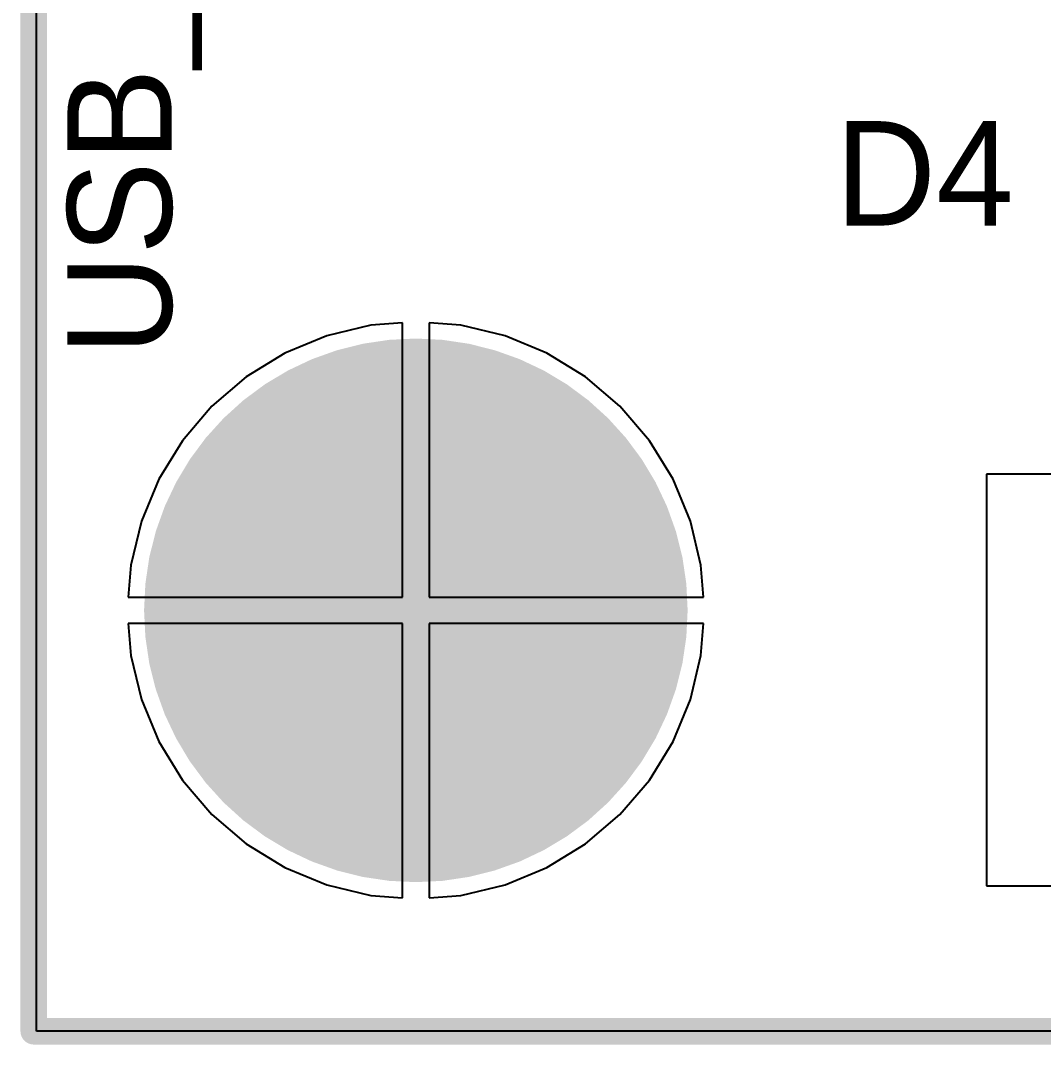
# Model space of a CAD drawing. Header units: millimetres. Extents: x 0.99 to 9.85, y 0.8 to 4.18.
# Drawn here: x 0.995 to 1.3805, y 0.7984 to 1.1843 of the extents above; entities that cross this region are included whole.
import ezdxf

# ---------------------------------------------------------------- set-up
doc = ezdxf.new("R2010")
doc.units = ezdxf.units.MM
doc.header["$MEASUREMENT"] = 0
for name, color, linetype in [('BottomLayer', 5, 'Continuous'), ('BottomSolder', 6, 'Continuous'), ('Mechanical1', 6, 'Continuous'), ('MultiLayer', 9, 'Continuous'), ('PadHoleLayer', 156, 'Continuous'), ('TopLayer', 1, 'Continuous'), ('TopOverlay', 2, 'Continuous'), ('TopSolder', 216, 'Continuous')]:
    doc.layers.add(name, color=color, linetype=linetype)

msp = doc.modelspace()

# ---------------------------------------------------------------- linework, layer by layer
at = {"layer": 'BottomLayer'}
for p, q in [((1.001, 0.80339), (1.001, 1.61163)), ((1.12699, 1.06942), (1.11039, 1.06544)), ((1.139, 1.07037), (1.12699, 1.06942)), ((1.139, 0.967), (1.139, 1.07037)), ((1.16101, 1.06942), (1.149, 1.07037)), ((1.149, 1.07037), (1.149, 0.967)), ((1.17761, 1.06544), (1.16101, 1.06942)), ((1.11039, 1.06544), (1.09462, 1.05891)), ((1.19338, 1.05891), (1.17761, 1.06544)), ((1.09462, 1.05891), (1.08007, 1.04999)), ((1.20793, 1.04999), (1.19338, 1.05891)), ((1.08007, 1.04999), (1.06709, 1.03891)), ((1.22091, 1.03891), (1.20793, 1.04999)), ((1.06709, 1.03891), (1.05601, 1.02593)), ((1.23199, 1.02593), (1.22091, 1.03891)), ((1.05601, 1.02593), (1.04709, 1.01138)), ((1.24091, 1.01138), (1.23199, 1.02593)), ((1.04709, 1.01138), (1.04056, 0.99561)), ((1.24744, 0.99561), (1.24091, 1.01138)), ((1.04056, 0.99561), (1.03658, 0.97901)), ((1.25142, 0.97901), (1.24744, 0.99561)), ((1.03658, 0.97901), (1.03563, 0.967)), ((1.25237, 0.967), (1.25142, 0.97901)), ((1.03563, 0.967), (1.139, 0.967)), ((1.149, 0.967), (1.25237, 0.967)), ((1.139, 0.957), (1.03563, 0.957)), ((1.03563, 0.957), (1.03658, 0.94499)), ((1.139, 0.85363), (1.139, 0.957)), ((1.25237, 0.957), (1.149, 0.957)), ((1.149, 0.957), (1.149, 0.85363)), ((1.25142, 0.94499), (1.25237, 0.957)), ((1.03658, 0.94499), (1.04056, 0.92839)), ((1.24744, 0.92839), (1.25142, 0.94499)), ((1.04056, 0.92839), (1.04709, 0.91262)), ((1.24091, 0.91262), (1.24744, 0.92839)), ((1.04709, 0.91262), (1.05601, 0.89807)), ((1.23199, 0.89807), (1.24091, 0.91262)), ((1.05601, 0.89807), (1.06709, 0.88509)), ((1.22091, 0.88509), (1.23199, 0.89807)), ((1.06709, 0.88509), (1.08007, 0.87401)), ((1.20793, 0.87401), (1.22091, 0.88509)), ((1.08007, 0.87401), (1.09462, 0.86509)), ((1.19338, 0.86509), (1.20793, 0.87401)), ((1.09462, 0.86509), (1.11039, 0.85856)), ((1.17761, 0.85856), (1.19338, 0.86509)), ((1.11039, 0.85856), (1.12699, 0.85458)), ((1.16101, 0.85458), (1.17761, 0.85856)), ((1.12699, 0.85458), (1.139, 0.85363)), ((1.149, 0.85363), (1.16101, 0.85458)), ((9.57761, 0.80339), (1.001, 0.80339))]:
    msp.add_line(p, q, dxfattribs=at)
at = {"layer": 'BottomLayer', "const_width": 0.09843}
msp.add_lwpolyline([(1.09479, 0.962, 1), (1.19321, 0.962, 1)], format="xyb", close=True, dxfattribs=at)
at = {"layer": 'BottomSolder', "const_width": 0.10243}
msp.add_lwpolyline([(1.09279, 0.962, 1), (1.19521, 0.962, 1)], format="xyb", close=True, dxfattribs=at)
at = {"layer": 'Mechanical1', "const_width": 0.01}
for points in [[(1, 0.80339), (1, 3.95276)], [(1, 0.80339), (9.57796, 0.80339)]]:
    msp.add_lwpolyline(points, dxfattribs=at)
at = {"layer": 'Mechanical1', "const_width": 0.005}
msp.add_lwpolyline([(0.9975, 0.80339, 1), (1.0025, 0.80339, 1)], format="xyb", close=True, dxfattribs=at)
msp.add_lwpolyline([(0.9975, 0.80339, 1), (1.0025, 0.80339, 1)], format="xyb", close=True, dxfattribs=at)
at = {"layer": 'MultiLayer', "const_width": 0.09843}
msp.add_lwpolyline([(1.09479, 0.962, 1), (1.19321, 0.962, 1)], format="xyb", close=True, dxfattribs=at)
at = {"layer": 'PadHoleLayer', "const_width": 0.06496}
msp.add_lwpolyline([(1.11152, 0.962, 1), (1.17648, 0.962, 1)], format="xyb", close=True, dxfattribs=at)
at = {"layer": 'TopLayer'}
for p, q in [((1.001, 0.80339), (1.001, 1.61163)), ((1.12699, 1.06942), (1.11039, 1.06544)), ((1.139, 1.07037), (1.12699, 1.06942)), ((1.139, 0.967), (1.139, 1.07037)), ((1.16101, 1.06942), (1.149, 1.07037)), ((1.149, 1.07037), (1.149, 0.967)), ((1.17761, 1.06544), (1.16101, 1.06942)), ((1.11039, 1.06544), (1.09462, 1.05891)), ((1.19338, 1.05891), (1.17761, 1.06544)), ((1.09462, 1.05891), (1.08007, 1.04999)), ((1.20793, 1.04999), (1.19338, 1.05891)), ((1.08007, 1.04999), (1.06709, 1.03891)), ((1.22091, 1.03891), (1.20793, 1.04999)), ((1.06709, 1.03891), (1.05601, 1.02593)), ((1.23199, 1.02593), (1.22091, 1.03891)), ((1.05601, 1.02593), (1.04709, 1.01138)), ((1.24091, 1.01138), (1.23199, 1.02593)), ((1.04709, 1.01138), (1.04056, 0.99561)), ((1.24744, 0.99561), (1.24091, 1.01138)), ((1.59303, 1.01333), (1.359, 1.01333)), ((1.359, 1.01333), (1.359, 0.85818)), ((1.04056, 0.99561), (1.03658, 0.97901)), ((1.25142, 0.97901), (1.24744, 0.99561)), ((1.03658, 0.97901), (1.03563, 0.967)), ((1.25237, 0.967), (1.25142, 0.97901)), ((1.03563, 0.967), (1.139, 0.967)), ((1.149, 0.967), (1.25237, 0.967)), ((1.139, 0.957), (1.03563, 0.957)), ((1.03563, 0.957), (1.03658, 0.94499)), ((1.139, 0.85363), (1.139, 0.957)), ((1.25237, 0.957), (1.149, 0.957)), ((1.149, 0.957), (1.149, 0.85363)), ((1.25142, 0.94499), (1.25237, 0.957)), ((1.03658, 0.94499), (1.04056, 0.92839)), ((1.24744, 0.92839), (1.25142, 0.94499)), ((1.04056, 0.92839), (1.04709, 0.91262)), ((1.24091, 0.91262), (1.24744, 0.92839)), ((1.04709, 0.91262), (1.05601, 0.89807)), ((1.23199, 0.89807), (1.24091, 0.91262)), ((1.05601, 0.89807), (1.06709, 0.88509)), ((1.22091, 0.88509), (1.23199, 0.89807)), ((1.06709, 0.88509), (1.08007, 0.87401)), ((1.20793, 0.87401), (1.22091, 0.88509)), ((1.08007, 0.87401), (1.09462, 0.86509)), ((1.19338, 0.86509), (1.20793, 0.87401)), ((1.09462, 0.86509), (1.11039, 0.85856)), ((1.17761, 0.85856), (1.19338, 0.86509)), ((1.11039, 0.85856), (1.12699, 0.85458)), ((1.16101, 0.85458), (1.17761, 0.85856)), ((1.359, 0.85818), (9.16339, 0.85818)), ((1.12699, 0.85458), (1.139, 0.85363)), ((1.149, 0.85363), (1.16101, 0.85458)), ((9.57461, 0.80339), (1.001, 0.80339))]:
    msp.add_line(p, q, dxfattribs=at)
at = {"layer": 'TopLayer', "const_width": 0.09843}
msp.add_lwpolyline([(1.09479, 0.962, 1), (1.19321, 0.962, 1)], format="xyb", close=True, dxfattribs=at)
at = {"layer": 'TopSolder', "const_width": 0.10243}
msp.add_lwpolyline([(1.09279, 0.962, 1), (1.19521, 0.962, 1)], format="xyb", close=True, dxfattribs=at)

# ---------------------------------------------------------------- texts
at = {"layer": 'TopOverlay'}
msp.add_text('USB_TYPEC_6P', height=0.0393701, rotation=90, dxfattribs=at).set_placement((1.052, 1.058))
msp.add_text('D4', height=0.03937, dxfattribs=at).set_placement((1.302, 1.107))

doc.saveas('drawing.dxf')
